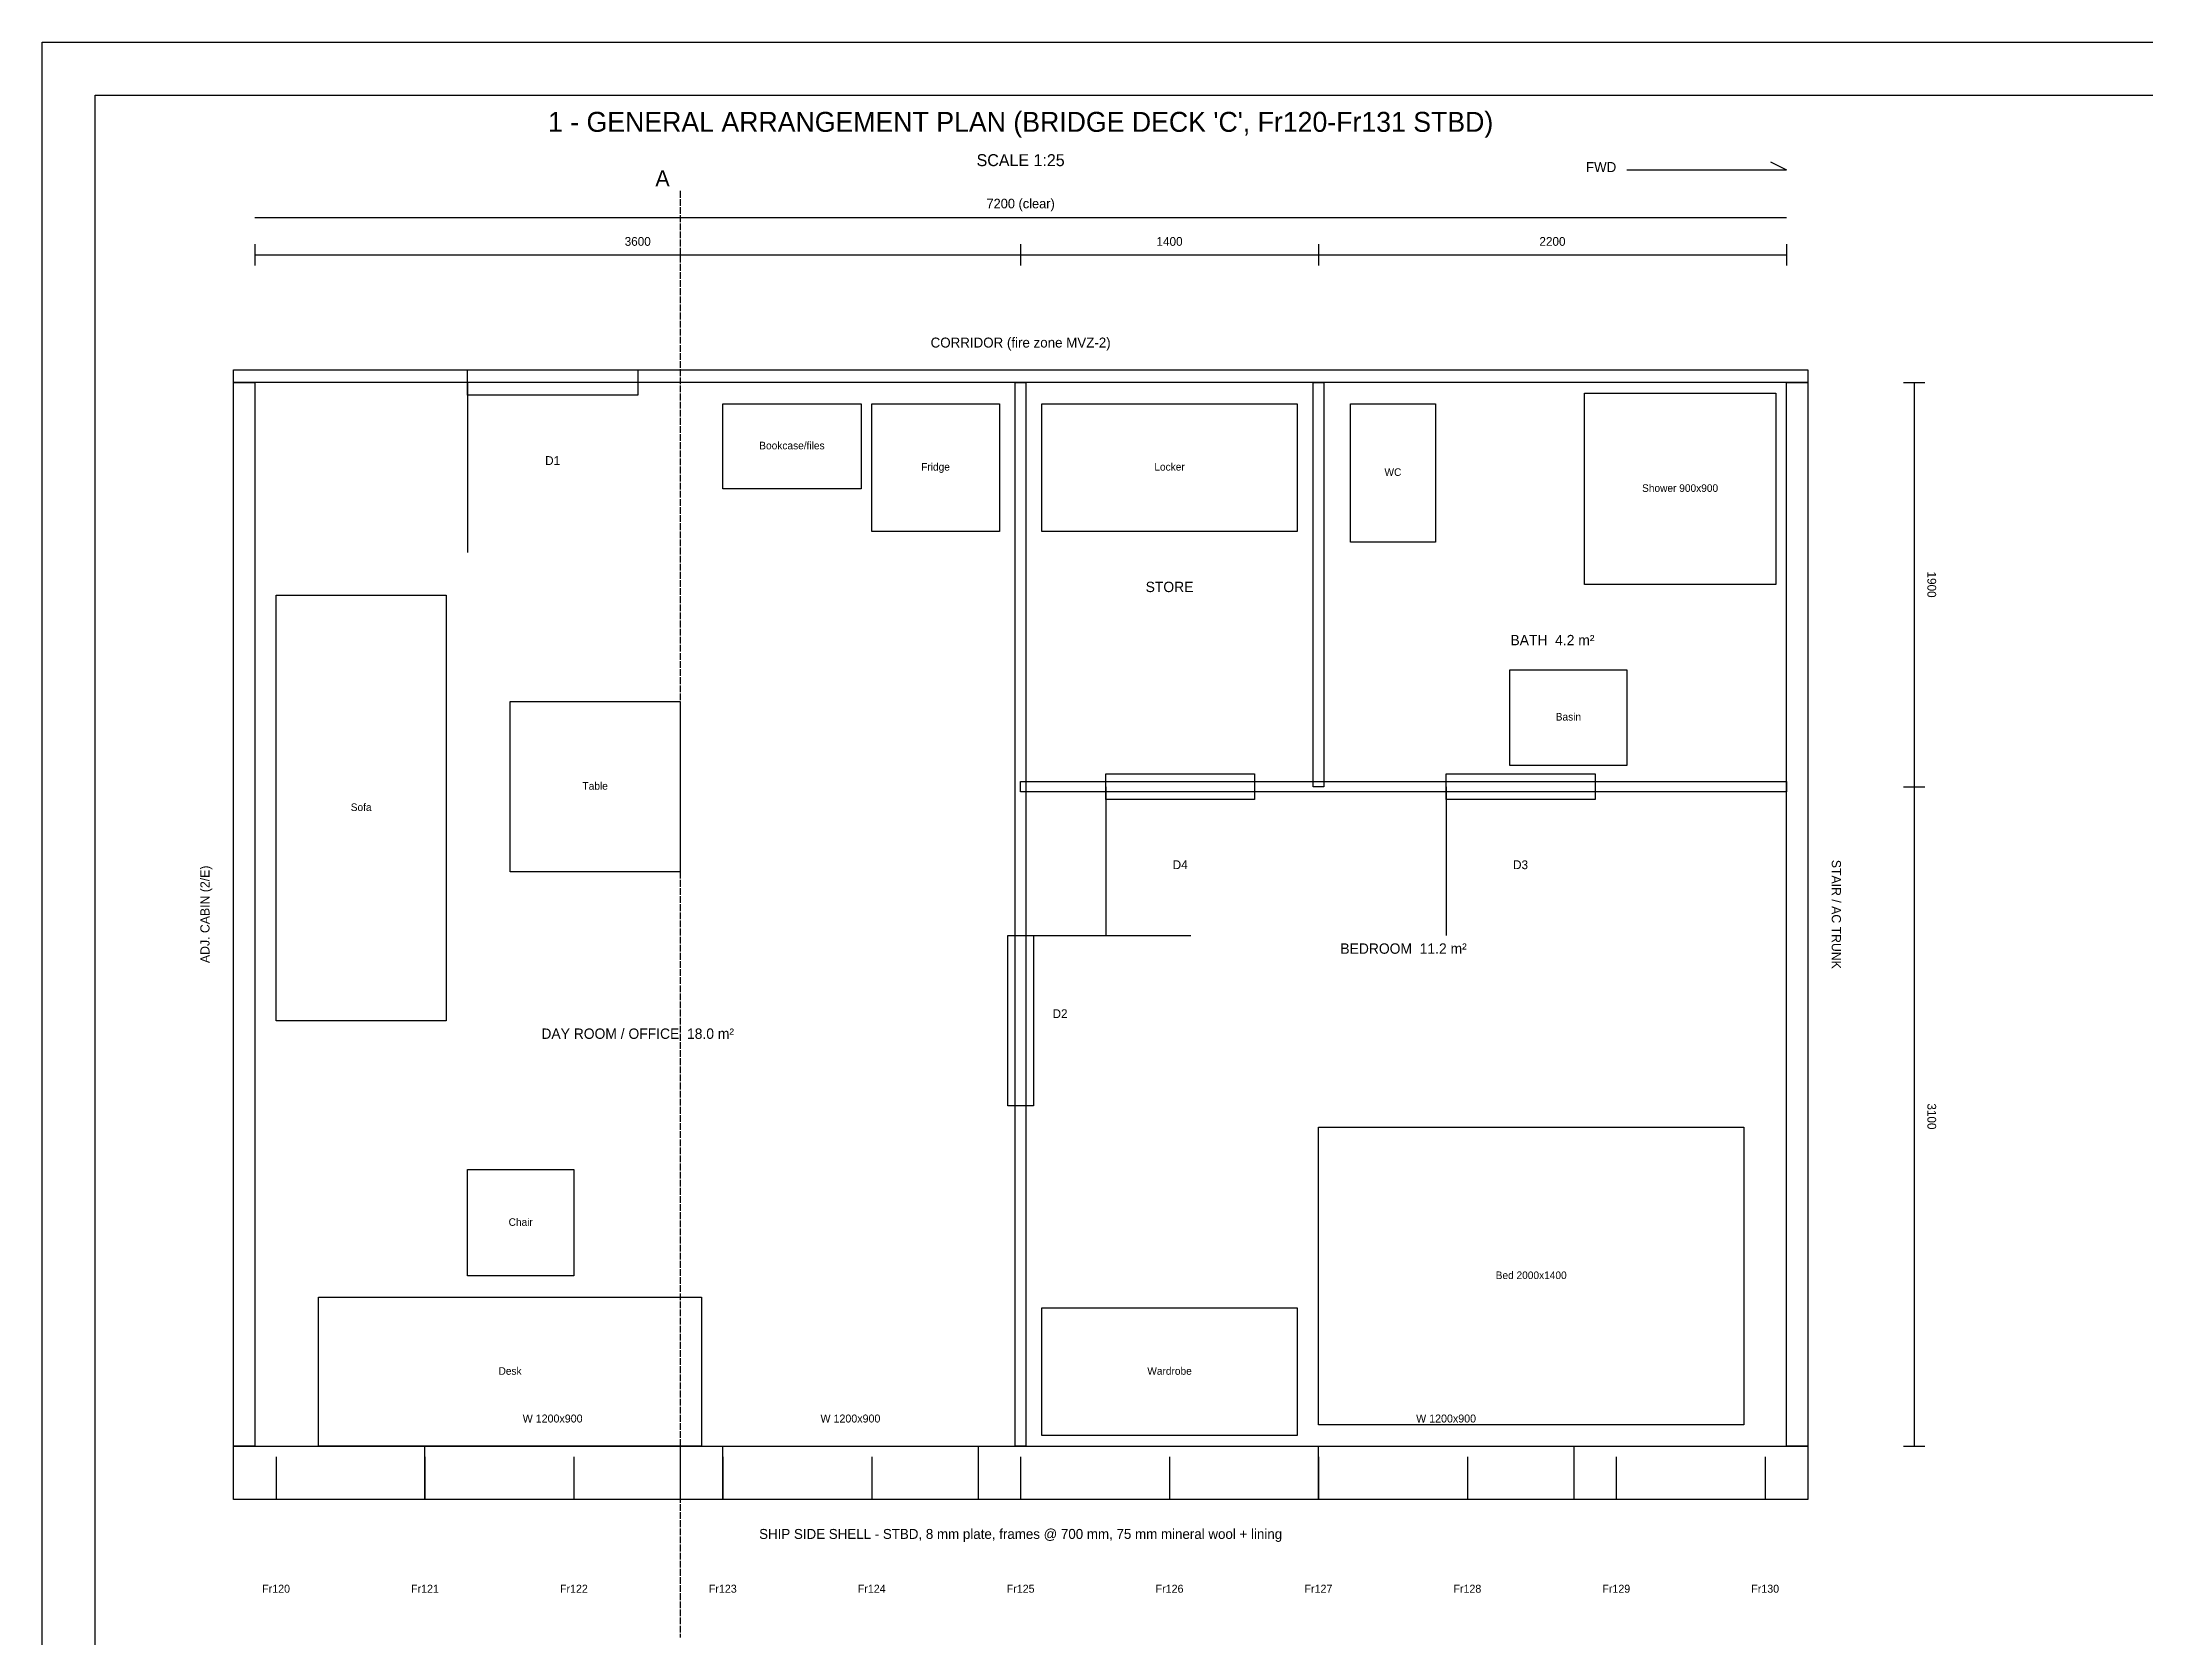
# Model space of a CAD drawing. Header units: millimetres. Extents: x 0 to 841, y 0 to 594.
# Drawn here: x 0 to 395.6, y 293.9 to 594 of the extents above; entities that cross this region are included whole.
import ezdxf
from ezdxf.enums import TextEntityAlignment as Align

# ---------------------------------------------------------------- set-up
doc = ezdxf.new("R2010")
doc.units = ezdxf.units.MM
doc.linetypes.add('DASHED', pattern=[1.524, 1.27, -0.254])
for name, color, linetype in [('DIM', 8, 'Continuous'), ('FUR', 8, 'Continuous'), ('OUT', 7, 'Continuous'), ('STR', 7, 'Continuous'), ('TXT', 7, 'Continuous')]:
    doc.layers.add(name, color=color, linetype=linetype)

msp = doc.modelspace()

# ---------------------------------------------------------------- linework, layer by layer
at = {"layer": 'DIM', "linetype": 'DASHED'}
msp.add_line((120, 566), (120, 294), dxfattribs=at)
at = {"layer": 'DIM'}
for p, q in [((40, 561), (328, 561)), ((40, 556), (40, 552)), ((40, 554), (184, 554)), ((184, 556), (184, 552)), ((184, 556), (184, 552)), ((184, 554), (240, 554)), ((240, 556), (240, 552)), ((240, 556), (240, 552)), ((240, 554), (328, 554)), ((328, 556), (328, 552)), ((350, 530), (354, 530)), ((352, 530), (352, 454)), ((350, 454), (354, 454)), ((350, 454), (354, 454)), ((352, 454), (352, 330)), ((350, 330), (354, 330))]:
    msp.add_line(p, q, dxfattribs=at)
at = {"layer": 'FUR'}
for p, q in [((80, 530), (80, 498)), ((200, 454), (200, 426)), ((264, 454), (264, 426)), ((184, 426), (216, 426))]:
    msp.add_line(p, q, dxfattribs=at)
for points in [[(290, 528), (326, 528), (326, 492), (290, 492)], [(128, 526), (154, 526), (154, 510), (128, 510)], [(156, 526), (180, 526), (180, 502), (156, 502)], [(188, 526), (236, 526), (236, 502), (188, 502)], [(246, 526), (262, 526), (262, 500), (246, 500)], [(44, 490), (76, 490), (76, 410), (44, 410)], [(276, 476), (298, 476), (298, 458), (276, 458)], [(88, 470), (120, 470), (120, 438), (88, 438)], [(240, 390), (320, 390), (320, 334), (240, 334)], [(80, 382), (100, 382), (100, 362), (80, 362)], [(52, 358), (124, 358), (124, 330), (52, 330)], [(188, 356), (236, 356), (236, 332), (188, 332)]]:
    msp.add_lwpolyline(points, close=True, dxfattribs=at)
at = {"layer": 'OUT'}
for points in [[(0, 594), (841, 594), (841, 0), (0, 0)], [(10, 584), (831, 584), (831, 10), (10, 10)]]:
    msp.add_lwpolyline(points, close=True, dxfattribs=at)
at = {"layer": 'STR'}
for p, q in [((44, 328), (44, 320)), ((72, 328), (72, 320)), ((100, 328), (100, 320)), ((128, 328), (128, 320)), ((156, 328), (156, 320)), ((184, 328), (184, 320)), ((212, 328), (212, 320)), ((240, 328), (240, 320)), ((268, 328), (268, 320)), ((296, 328), (296, 320)), ((324, 328), (324, 320))]:
    msp.add_line(p, q, dxfattribs=at)
for points in [[(36, 532.4), (332, 532.4), (332, 530), (36, 530)], [(80, 532.4), (112, 532.4), (112, 527.6), (80, 527.6)], [(36, 530), (40, 530), (40, 330), (36, 330)], [(183, 530), (185, 530), (185, 330), (183, 330)], [(239, 530), (241, 530), (241, 454), (239, 454)], [(328, 530), (332, 530), (332, 330), (328, 330)], [(184, 455), (328, 455), (328, 453), (184, 453)], [(200, 456.4), (228, 456.4), (228, 451.6), (200, 451.6)], [(264, 456.4), (292, 456.4), (292, 451.6), (264, 451.6)], [(181.6, 426), (186.4, 426), (186.4, 394), (181.6, 394)], [(36, 330), (332, 330), (332, 320), (36, 320)], [(72, 330), (120, 330), (120, 320), (72, 320)], [(128, 330), (176, 330), (176, 320), (128, 320)], [(240, 330), (288, 330), (288, 320), (240, 320)]]:
    msp.add_lwpolyline(points, close=True, dxfattribs=at)
at = {"layer": 'TXT'}
for p in [(298, 570), (325, 571.5)]:
    msp.add_line(p, (328, 570), dxfattribs=at)

# ---------------------------------------------------------------- texts
at = {"layer": 'DIM'}
for s, height, p in [('7200 (clear)', 1.8, (184, 562.2)), ('3600', 1.65, (112, 555.2)), ('1400', 1.65, (212, 555.2)), ('2200', 1.65, (284, 555.2))]:
    msp.add_text(s, height=height, dxfattribs=at).set_placement(p, align=Align.BOTTOM_CENTER)
for s, p in [('1900', (354, 492)), ('3100', (354, 392))]:
    msp.add_text(s, height=1.65, rotation=-90, dxfattribs=at).set_placement(p, align=Align.BOTTOM_CENTER)
at = {"layer": 'FUR'}
for s, p in [('Bookcase/files', (141, 517)), ('Fridge', (168, 513)), ('Locker', (212, 513)), ('WC', (254, 512)), ('Shower 900x900', (308, 509)), ('Basin', (287, 466)), ('Table', (104, 453)), ('Sofa', (60, 449)), ('Chair', (90, 371)), ('Bed 2000x1400', (280, 361)), ('Desk', (88, 343)), ('Wardrobe', (212, 343))]:
    msp.add_text(s, height=1.425, dxfattribs=at).set_placement(p, align=Align.BOTTOM_CENTER)
at = {"layer": 'TXT'}
for s, height, p in [("1 - GENERAL ARRANGEMENT PLAN (BRIDGE DECK 'C', Fr120-Fr131 STBD)", 3.75, (184, 576)), ('SCALE 1:25', 2.25, (184, 570)), ('CORRIDOR (fire zone MVZ-2)', 1.875, (184, 536)), ('D1', 1.65, (96, 514)), ('STORE', 1.95, (212, 490)), ('BATH  4.2 m²', 1.95, (284, 480)), ('D4', 1.65, (214, 438)), ('D3', 1.65, (278, 438)), ('BEDROOM  11.2 m²', 1.95, (256, 422)), ('DAY ROOM / OFFICE  18.0 m²', 1.95, (112, 406)), ('W 1200x900', 1.5, (96, 334)), ('W 1200x900', 1.5, (152, 334)), ('W 1200x900', 1.5, (264, 334)), ('SHIP SIDE SHELL - STBD, 8 mm plate, frames @ 700 mm, 75 mm mineral wool + lining', 1.875, (184, 312)), ('Fr120', 1.5, (44, 302)), ('Fr121', 1.5, (72, 302)), ('Fr122', 1.5, (100, 302)), ('Fr123', 1.5, (128, 302)), ('Fr124', 1.5, (156, 302)), ('Fr125', 1.5, (184, 302)), ('Fr126', 1.5, (212, 302)), ('Fr127', 1.5, (240, 302)), ('Fr128', 1.5, (268, 302)), ('Fr129', 1.5, (296, 302)), ('Fr130', 1.5, (324, 302))]:
    msp.add_text(s, height=height, dxfattribs=at).set_placement(p, align=Align.BOTTOM_CENTER)
for s, height, p in [('A', 3, (118, 566)), ('FWD', 1.875, (296, 569))]:
    msp.add_text(s, height=height, dxfattribs=at).set_placement(p, align=Align.BOTTOM_RIGHT)
for s, rotation, p in [('STAIR / AC TRUNK', -90, (336, 430)), ('ADJ. CABIN (2/E)', 90, (32, 430))]:
    msp.add_text(s, height=1.725, rotation=rotation, dxfattribs=at).set_placement(p, align=Align.BOTTOM_CENTER)
msp.add_text('D2', height=1.65, dxfattribs=at).set_placement((190, 410), align=Align.BOTTOM_LEFT)

doc.saveas('drawing.dxf')
